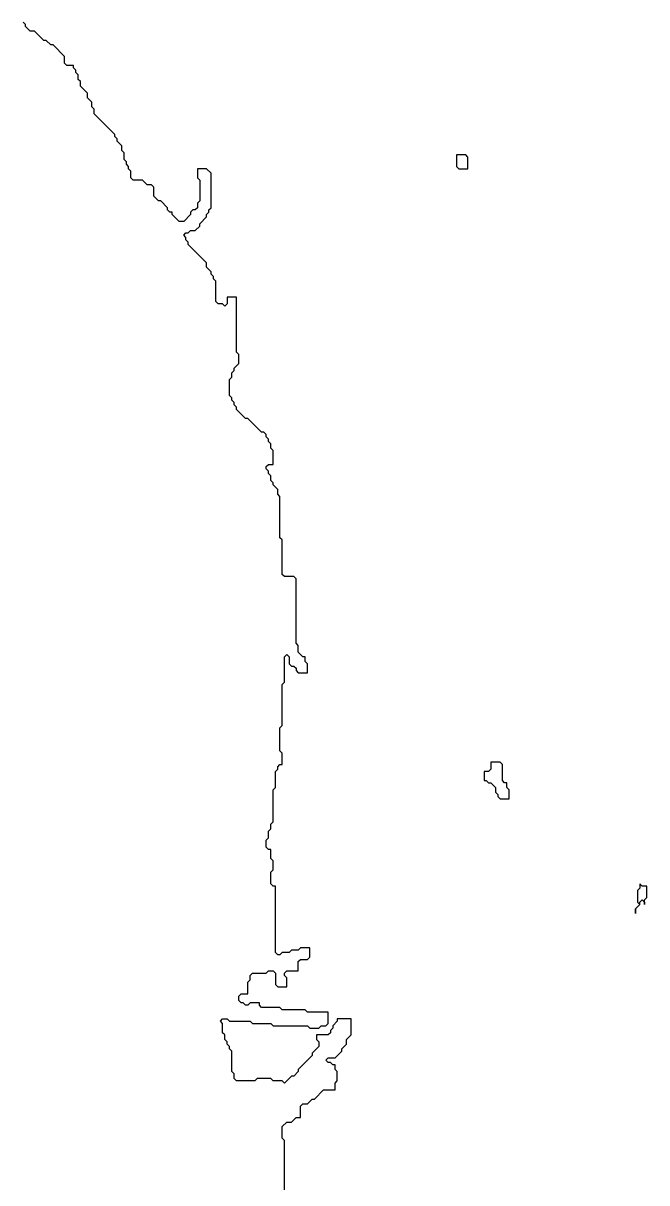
# Model space of a CAD drawing. Header units: metres. Extents: x 0 to 500, y 0 to 703.
# Drawn here: x 343 to 377, y 462.3 to 525.6 of the extents above; entities that cross this region are included whole.
import ezdxf

# ---------------------------------------------------------------- set-up
doc = ezdxf.new("R2010")
doc.units = ezdxf.units.M

msp = doc.modelspace()

# ---------------------------------------------------------------- linework, layer by layer
msp.add_lwpolyline([(357.25, 461.875), (357.25, 464.625), (357.125, 464.75), (357.125, 465.375), (357.375, 465.625), (357.625, 465.625), (357.875, 465.875), (358.125, 465.875), (358.125, 466.5), (358.25, 466.625), (358.5, 466.625), (358.75, 466.875), (358.875, 466.875), (359.375, 467.375), (360, 467.375), (360, 467.75), (360.125, 467.875), (360.125, 468.375), (360, 468.5), (360, 468.75), (359.875, 468.75), (359.75, 468.875), (359.625, 468.875), (359.5, 469), (359.625, 469.125), (360, 469.125), (360.375, 469.5), (360.375, 469.625), (360.625, 469.875), (360.625, 470.125), (360.875, 470.375), (360.875, 471.25), (360.125, 471.25), (360.125, 471.125), (359.875, 470.875), (359.875, 470.75), (359.75, 470.625), (359.75, 470.5), (359.625, 470.375), (359, 470.375), (359, 470.125), (359.125, 470), (359.125, 469.75), (358.75, 469.375), (358.75, 469.25), (358, 468.5), (358, 468.375), (357.75, 468.125), (357.625, 468.125), (357.25, 467.75), (357.125, 467.875), (356.625, 467.875), (356.5, 468), (355.75, 468), (355.625, 467.875), (354.625, 467.875), (354.5, 468), (354.5, 468.25), (354.375, 468.375), (354.375, 469.5), (354.25, 469.625), (354.25, 469.75), (354.125, 469.875), (354.125, 470), (354, 470.125), (354, 470.375), (353.875, 470.5), (353.875, 471), (353.75, 471.125), (353.875, 471.25), (354.125, 471.25), (354.25, 471.125), (355.375, 471.125), (355.5, 471), (356.5, 471), (356.625, 470.875), (358.5, 470.875), (358.625, 470.75), (359.125, 470.75), (359.25, 470.875), (359.5, 470.875), (359.625, 471), (359.625, 471.625), (358.5, 471.625), (358.375, 471.75), (357.125, 471.75), (357, 471.875), (356, 471.875), (355.875, 472), (355.875, 472.125), (355.375, 472.125), (355.25, 472), (355.125, 472), (355, 472.125), (354.875, 472.125), (354.75, 472.25), (354.75, 472.5), (354.875, 472.625), (355.25, 472.625), (355.25, 473.25), (355.375, 473.375), (355.375, 473.625), (355.5, 473.75), (356.25, 473.75), (356.375, 473.875), (356.625, 473.875), (356.75, 473.75), (356.75, 473.125), (356.875, 473), (357.375, 473), (357.375, 473.5), (357.25, 473.625), (357.25, 473.75), (357.375, 473.875), (358, 473.875), (358, 474.375), (358.125, 474.5), (358.5, 474.5), (358.625, 474.625), (358.625, 475.125), (358.125, 475.125), (358, 475), (357.625, 475), (357.5, 474.875), (357.125, 474.875), (357, 474.75), (356.875, 474.75), (356.75, 474.875), (356.75, 478.5), (356.625, 478.5), (356.5, 478.625), (356.5, 479.25), (356.625, 479.375), (356.625, 479.875), (356.5, 480), (356.5, 480.5), (356.375, 480.5), (356.25, 480.625), (356.25, 481), (356.375, 481.125), (356.375, 481.5), (356.5, 481.625), (356.5, 481.875), (356.625, 482), (356.625, 483.75), (356.75, 483.875), (356.75, 484.75), (356.875, 484.875), (356.875, 485), (357, 485.125), (357.125, 485.125), (357.125, 485.75), (357, 485.875), (357, 487.125), (357.125, 487.25), (357.125, 489.5), (357.25, 489.625), (357.25, 491), (357.375, 491.125), (357.5, 491), (357.5, 490.625), (357.625, 490.5), (357.75, 490.5), (357.875, 490.375), (357.875, 490.25), (358, 490.125), (358.5, 490.125), (358.5, 490.625), (358.375, 490.75), (358.375, 491), (358.25, 491), (358, 491.25), (358, 491.625), (357.875, 491.75), (357.875, 495.25), (357.75, 495.375), (357.25, 495.375), (357.125, 495.5), (357.125, 497.375), (357, 497.5), (357, 499.75), (356.875, 499.875), (356.875, 500.125), (356.625, 500.375), (356.625, 500.5), (356.5, 500.625), (356.5, 500.875), (356.375, 501), (356.375, 501.125), (356.25, 501.25), (356.25, 501.375), (356.375, 501.5), (356.625, 501.5), (356.625, 502.25), (356.5, 502.375), (356.5, 502.625), (356.375, 502.75), (356.375, 502.875), (356.25, 503), (356.25, 503.125), (356.125, 503.25), (356, 503.25), (355.25, 504), (355.125, 504), (354.625, 504.5), (354.625, 504.625), (354.5, 504.75), (354.5, 504.875), (354.375, 505), (354.375, 505.125), (354.25, 505.25), (354.25, 506.125), (354.375, 506.25), (354.375, 506.5), (354.5, 506.625), (354.5, 506.75), (354.75, 507), (354.75, 507.5), (354.625, 507.625), (354.625, 510.625), (354.125, 510.625), (354.125, 510.25), (354, 510.125), (353.875, 510.25), (353.625, 510.25), (353.5, 510.375), (353.5, 511.5), (353.375, 511.625), (353.375, 511.75), (353.25, 511.875), (353.25, 512), (353, 512.25), (353, 512.5), (352, 513.5), (352, 513.625), (351.875, 513.75), (351.875, 513.875), (351.75, 514), (351.875, 514.125), (352, 514.125), (352.125, 514.25), (352.375, 514.25), (352.625, 514.5), (352.625, 514.625), (353, 515), (353, 515.125), (353.125, 515.25), (353.125, 515.375), (353.25, 515.5), (353.25, 517.375), (353, 517.625), (352.5, 517.625), (352.5, 517.125), (352.625, 517), (352.625, 515.875), (352.5, 515.75), (352.5, 515.5), (352.375, 515.375), (352.25, 515.375), (352.125, 515.25), (352.125, 515.125), (351.75, 514.75), (351.5, 514.75), (351.125, 515.125), (351.125, 515.25), (351, 515.25), (350.875, 515.375), (350.875, 515.5), (350.5, 515.875), (350.375, 515.875), (350.125, 516.125), (350.125, 516.625), (350, 516.75), (349.75, 516.75), (349.5, 517), (349, 517), (348.875, 517.125), (348.875, 517.5), (348.75, 517.625), (348.75, 517.75), (348.625, 517.875), (348.625, 518), (348.5, 518.125), (348.5, 518.5), (348.375, 518.625), (348.375, 518.875), (348.125, 519.125), (348.125, 519.25), (348, 519.375), (348, 519.5), (346.875, 520.625), (346.875, 520.875), (346.75, 521), (346.75, 521.25), (346.5, 521.5), (346.5, 521.75), (346.125, 522.125), (346.125, 522.375), (346, 522.5), (346, 522.75), (345.875, 522.875), (345.875, 523), (345.75, 523.125), (345.75, 523.25), (345.375, 523.25), (345.25, 523.375), (345.25, 523.75), (344.625, 524.375), (344.5, 524.375), (344.25, 524.625), (344.125, 524.625), (343.625, 525.125), (343.375, 525.125), (343.125, 525.375), (343.125, 525.5), (343, 525.625)])
for points in [[(366.625, 518.375), (366.625, 517.75), (366.75, 517.625), (367.25, 517.625), (367.25, 518.25), (367.125, 518.375)], [(368.5, 485.25), (368.5, 484.875), (368.375, 484.75), (368.125, 484.75), (368.125, 484.25), (368.25, 484.25), (368.375, 484.125), (368.5, 484.125), (368.75, 483.875), (368.75, 483.625), (368.875, 483.5), (368.875, 483.375), (369, 483.25), (369.5, 483.25), (369.5, 483.75), (369.375, 483.875), (369.375, 484.125), (369.25, 484.125), (369.125, 484.25), (369.125, 485.125), (369, 485.25)], [(376.625, 478.625), (376.625, 478.375), (376.5, 478.25), (376.5, 477.625), (376.625, 477.5), (376.375, 477.25), (376.375, 477), (376.375, 477.25), (376.625, 477.5), (376.625, 477.625), (376.75, 477.75), (376.875, 477.625), (376.875, 477.5), (376.875, 477.75), (377, 477.875), (377, 478.5), (376.75, 478.5)]]:
    msp.add_lwpolyline(points, close=True)

doc.saveas('drawing.dxf')
